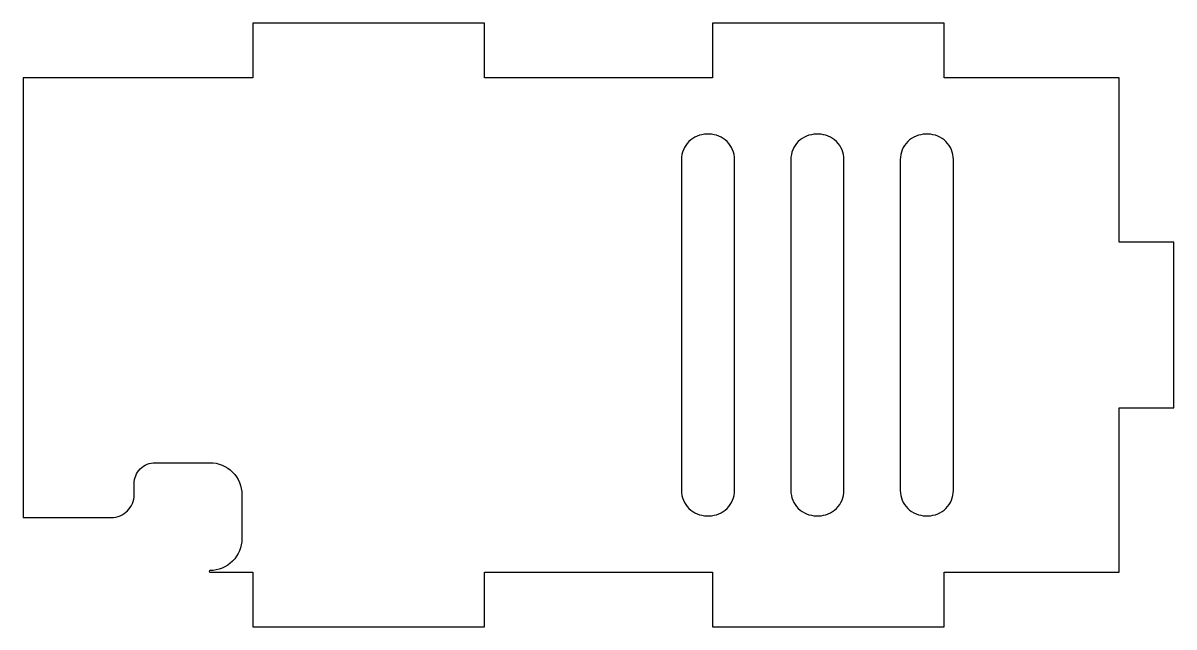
# Model space of a CAD drawing. Header units: millimetres. Extents: x -105 to 0, y 0 to 55.
import ezdxf

# ---------------------------------------------------------------- set-up
doc = ezdxf.new("R2010")
doc.units = ezdxf.units.MM
doc.layers.add('CUTOUTS', color=1, linetype='CONTINUOUS')
doc.layers.add('PERIMETER', color=5, linetype='CONTINUOUS')

msp = doc.modelspace()

# ---------------------------------------------------------------- linework, layer by layer
at = {"layer": 'CUTOUTS'}
for points in [[(-42.6, 44.925, 0.4142136), (-44.925, 42.6), (-44.925, 12.4, 0.4142136), (-42.6, 10.075), (-42.4, 10.075, 0.4142136), (-40.075, 12.4), (-40.075, 42.6, 0.4142136), (-42.4, 44.925)], [(-32.6, 44.925, 0.4142136), (-34.925, 42.6), (-34.925, 12.4, 0.4142136), (-32.6, 10.075), (-32.4, 10.075, 0.4142136), (-30.075, 12.4), (-30.075, 42.6, 0.4142136), (-32.4, 44.925)], [(-20.075, 42.6, 0.4142136), (-22.4, 44.925), (-22.6, 44.925, 0.4142136), (-24.925, 42.6), (-24.925, 12.4, 0.4142136), (-22.6, 10.075), (-22.4, 10.075, 0.4142136), (-20.075, 12.4)]]:
    msp.add_lwpolyline(points, format="xyb", close=True, dxfattribs=at)
at = {"layer": 'PERIMETER'}
msp.add_lwpolyline([(-84.075, 55.075), (-84.075, 50.075), (-105.075, 50.075), (-105.075, 9.925), (-97, 9.925, 0.4142136), (-94.925, 12), (-94.925, 13, -0.4142136), (-93, 14.925), (-88, 14.925, -0.4142136), (-85.075, 12), (-85.075, 8, -0.4142136), (-88, 5.075, 1), (-88, 4.925), (-84.075, 4.925), (-84.075, -0.075), (-62.925, -0.075), (-62.925, 4.925), (-42.075, 4.925), (-42.075, -0.075), (-20.925, -0.075), (-20.925, 4.925), (-4.925, 4.925), (-4.925, 19.925), (0.075, 19.925), (0.075, 35.075), (-4.925, 35.075), (-4.925, 50.075), (-20.925, 50.075), (-20.925, 55.075), (-42.075, 55.075), (-42.075, 50.075), (-62.925, 50.075), (-62.925, 55.075)], format="xyb", close=True, dxfattribs=at)

doc.saveas('drawing.dxf')
